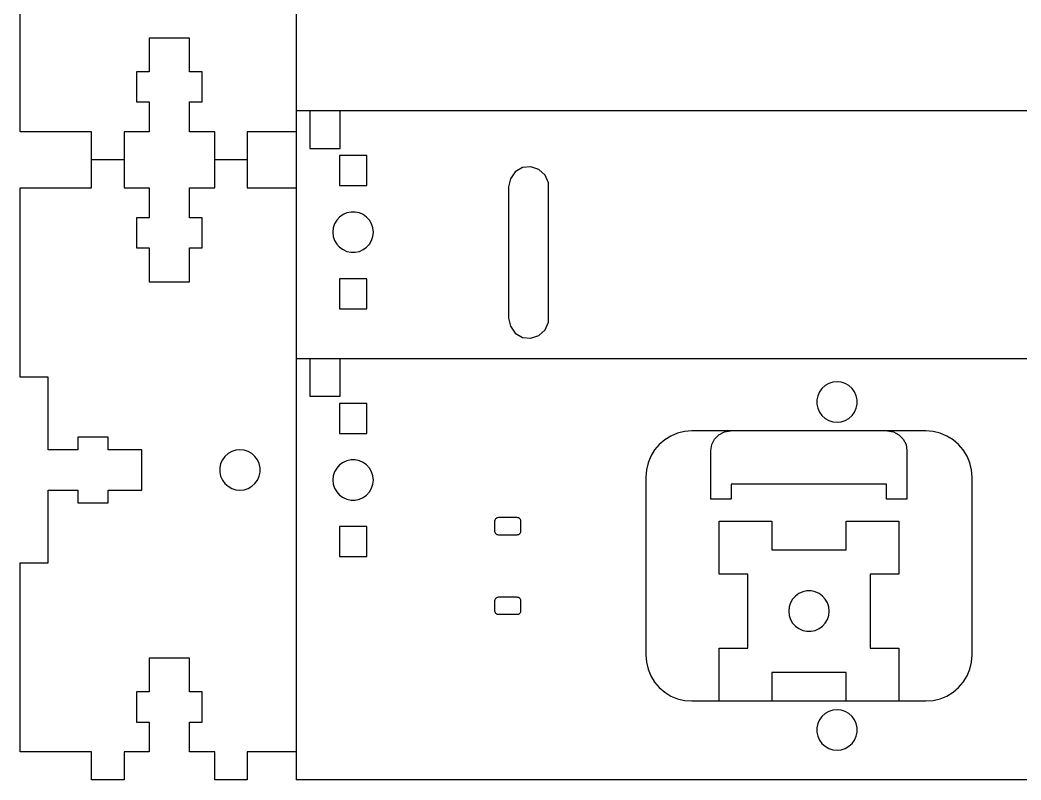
# Model space of a CAD drawing. Header units: millimetres. Extents: x 2644 to 3005, y 284 to 641.
# Drawn here: x 2643.9 to 2750.8, y 283.7 to 364.8 of the extents above; entities that cross this region are included whole.
import ezdxf

# ---------------------------------------------------------------- set-up
doc = ezdxf.new("R2010")
doc.units = ezdxf.units.MM
doc.layers.add('图层 01', color=18, linetype='Continuous', true_color=0x000000)

msp = doc.modelspace()

# ---------------------------------------------------------------- linework, layer by layer
at = {"layer": '图层 01', "color": 5, "true_color": 0x0000ff}
for p, q in [((2673.41, 437.87), (2673.41, 283.68)), ((2643.95, 352.86), (2643.95, 373.04)), ((2662.05, 362.86), (2657.73, 362.86)), ((2657.73, 362.86), (2657.73, 359.26)), ((2662.05, 359.26), (2662.05, 362.86)), ((2657.73, 359.26), (2656.38, 359.26)), ((2656.38, 359.26), (2656.38, 356.04)), ((2663.4, 359.26), (2662.05, 359.26)), ((2663.4, 356.04), (2663.4, 359.26)), ((2656.38, 356.04), (2657.73, 356.04)), ((2657.73, 356.04), (2657.73, 352.86)), ((2662.05, 352.86), (2662.05, 356.04)), ((2662.05, 356.04), (2663.4, 356.04)), ((2821.37, 355.09), (2673.41, 355.09)), ((2674.89, 355.09), (2674.89, 351.09)), ((2678.11, 351.09), (2678.11, 355.09)), ((2651.59, 352.86), (2643.95, 352.86)), ((2651.59, 349.86), (2651.59, 352.86)), ((2657.73, 352.86), (2655.06, 352.86)), ((2655.06, 352.86), (2655.06, 349.86)), ((2664.73, 352.86), (2662.05, 352.86)), ((2664.73, 349.86), (2664.73, 352.86)), ((2673.41, 352.86), (2668.19, 352.86)), ((2668.19, 352.86), (2668.19, 349.86)), ((2674.89, 351.09), (2678.11, 351.09)), ((2655.06, 349.86), (2651.59, 349.86)), ((2651.59, 346.86), (2651.59, 349.86)), ((2655.06, 349.86), (2655.06, 346.86)), ((2668.19, 349.86), (2664.73, 349.86)), ((2664.73, 346.86), (2664.73, 349.86)), ((2668.19, 349.86), (2668.19, 346.86)), ((2680.96, 350.32), (2678.04, 350.32)), ((2678.04, 350.32), (2678.04, 347.11)), ((2680.96, 347.11), (2680.96, 350.32)), ((2696.8, 348.58), (2696.28, 347.85)), ((2697.58, 349.03), (2696.8, 348.58)), ((2698.47, 349.12), (2697.58, 349.03)), ((2699.33, 348.84), (2698.47, 349.12)), ((2699.99, 348.24), (2699.33, 348.84)), ((2700.36, 347.42), (2699.99, 348.24)), ((2696.28, 347.85), (2696.09, 346.97)), ((2700.36, 332.53), (2700.36, 347.42)), ((2643.95, 326.68), (2643.95, 346.86)), ((2643.95, 346.86), (2651.59, 346.86)), ((2655.06, 346.86), (2657.73, 346.86)), ((2657.73, 346.86), (2657.73, 343.68)), ((2662.05, 343.68), (2662.05, 346.86)), ((2662.05, 346.86), (2664.73, 346.86)), ((2668.19, 346.86), (2673.41, 346.86)), ((2678.04, 347.11), (2680.96, 347.11)), ((2696.09, 346.97), (2696.09, 332.98)), ((2678.42, 344.02), (2678.05, 343.75)), ((2678.83, 344.2), (2678.42, 344.02)), ((2679.27, 344.29), (2678.83, 344.2)), ((2679.72, 344.29), (2679.27, 344.29)), ((2680.16, 344.2), (2679.72, 344.29)), ((2680.58, 344.02), (2680.16, 344.2)), ((2680.94, 343.75), (2680.58, 344.02)), ((2657.73, 343.68), (2656.38, 343.68)), ((2656.38, 343.68), (2656.38, 340.46)), ((2663.4, 343.68), (2662.05, 343.68)), ((2663.4, 340.46), (2663.4, 343.68)), ((2677.52, 343.03), (2677.38, 342.6)), ((2677.75, 343.42), (2677.52, 343.03)), ((2678.05, 343.75), (2677.75, 343.42)), ((2681.24, 343.42), (2680.94, 343.75)), ((2681.47, 343.03), (2681.24, 343.42)), ((2681.61, 342.6), (2681.47, 343.03)), ((2677.38, 342.6), (2677.34, 342.15)), ((2677.34, 342.15), (2677.38, 341.7)), ((2681.66, 342.15), (2681.61, 342.6)), ((2681.61, 341.7), (2681.66, 342.15)), ((2677.38, 341.7), (2677.52, 341.27)), ((2677.52, 341.27), (2677.75, 340.88)), ((2677.75, 340.88), (2678.05, 340.54)), ((2680.94, 340.54), (2681.24, 340.88)), ((2681.24, 340.88), (2681.47, 341.27)), ((2681.47, 341.27), (2681.61, 341.7)), ((2656.38, 340.46), (2657.73, 340.46)), ((2657.73, 340.46), (2657.73, 336.86)), ((2662.05, 336.86), (2662.05, 340.46)), ((2662.05, 340.46), (2663.4, 340.46)), ((2678.05, 340.54), (2678.42, 340.28)), ((2678.42, 340.28), (2678.83, 340.09)), ((2678.83, 340.09), (2679.27, 340)), ((2679.27, 340), (2679.72, 340)), ((2679.72, 340), (2680.16, 340.09)), ((2680.16, 340.09), (2680.58, 340.28)), ((2680.58, 340.28), (2680.94, 340.54)), ((2657.73, 336.86), (2662.05, 336.86)), ((2680.96, 337.18), (2678.04, 337.18)), ((2678.04, 337.18), (2678.04, 333.98)), ((2680.96, 333.98), (2680.96, 337.18)), ((2678.04, 333.98), (2680.96, 333.98)), ((2696.09, 332.98), (2696.28, 332.1)), ((2699.99, 331.71), (2700.36, 332.53)), ((2696.28, 332.1), (2696.8, 331.37)), ((2696.8, 331.37), (2697.58, 330.92)), ((2699.33, 331.11), (2699.99, 331.71)), ((2697.58, 330.92), (2698.47, 330.83)), ((2698.47, 330.83), (2699.33, 331.11)), ((2821.37, 328.63), (2673.41, 328.63)), ((2674.89, 328.63), (2674.89, 324.63)), ((2678.11, 324.63), (2678.11, 328.63)), ((2646.95, 326.68), (2643.95, 326.68)), ((2646.95, 318.93), (2646.95, 326.68)), ((2730.26, 325.99), (2729.87, 325.77)), ((2730.69, 326.13), (2730.26, 325.99)), ((2731.14, 326.18), (2730.69, 326.13)), ((2731.59, 326.13), (2731.14, 326.18)), ((2732.01, 325.99), (2731.59, 326.13)), ((2732.41, 325.77), (2732.01, 325.99)), ((2729.27, 325.1), (2729.08, 324.69)), ((2729.53, 325.46), (2729.27, 325.1)), ((2729.87, 325.77), (2729.53, 325.46)), ((2732.74, 325.46), (2732.41, 325.77)), ((2733.01, 325.1), (2732.74, 325.46)), ((2733.19, 324.69), (2733.01, 325.1)), ((2674.89, 324.63), (2678.11, 324.63)), ((2680.96, 323.86), (2678.04, 323.86)), ((2678.04, 323.86), (2678.04, 320.66)), ((2680.96, 320.66), (2680.96, 323.86)), ((2729.08, 324.69), (2728.99, 324.24)), ((2728.99, 324.24), (2728.99, 323.79)), ((2728.99, 323.79), (2729.08, 323.35)), ((2733.28, 324.24), (2733.19, 324.69)), ((2733.19, 323.35), (2733.28, 323.79)), ((2733.28, 323.79), (2733.28, 324.24)), ((2729.08, 323.35), (2729.27, 322.94)), ((2729.27, 322.94), (2729.53, 322.57)), ((2732.74, 322.57), (2733.01, 322.94)), ((2733.01, 322.94), (2733.19, 323.35)), ((2729.53, 322.57), (2729.87, 322.27)), ((2729.87, 322.27), (2730.26, 322.05)), ((2730.26, 322.05), (2730.69, 321.91)), ((2730.69, 321.91), (2731.14, 321.86)), ((2731.14, 321.86), (2731.59, 321.91)), ((2731.59, 321.91), (2732.01, 322.05)), ((2732.01, 322.05), (2732.41, 322.27)), ((2732.41, 322.27), (2732.74, 322.57)), ((2678.04, 320.66), (2680.96, 320.66)), ((2714.12, 320.69), (2713.41, 320.39)), ((2714.87, 320.87), (2714.12, 320.69)), ((2715.64, 320.93), (2714.87, 320.87)), ((2740.63, 320.93), (2715.64, 320.93)), ((2718.07, 320.07), (2718.53, 320.53)), ((2718.53, 320.53), (2719.11, 320.83)), ((2719.11, 320.83), (2719.75, 320.93)), ((2736.52, 320.93), (2737.16, 320.83)), ((2737.16, 320.83), (2737.74, 320.53)), ((2737.74, 320.53), (2738.21, 320.07)), ((2741.4, 320.87), (2740.63, 320.93)), ((2742.15, 320.69), (2741.4, 320.87)), ((2742.87, 320.39), (2742.15, 320.69)), ((2653.35, 320.28), (2650.13, 320.28)), ((2650.13, 320.28), (2650.13, 318.93)), ((2653.35, 318.93), (2653.35, 320.28)), ((2712.16, 319.49), (2711.66, 318.9)), ((2712.75, 319.99), (2712.16, 319.49)), ((2713.41, 320.39), (2712.75, 319.99)), ((2717.67, 318.85), (2717.77, 319.48)), ((2717.77, 319.48), (2718.07, 320.07)), ((2738.21, 320.07), (2738.5, 319.48)), ((2738.5, 319.48), (2738.6, 318.85)), ((2743.52, 319.99), (2742.87, 320.39)), ((2744.11, 319.49), (2743.52, 319.99)), ((2744.61, 318.9), (2744.11, 319.49)), ((2650.13, 318.93), (2646.95, 318.93)), ((2656.95, 318.93), (2653.35, 318.93)), ((2656.95, 314.61), (2656.95, 318.93)), ((2666.15, 318.52), (2665.81, 318.21)), ((2666.54, 318.74), (2666.15, 318.52)), ((2666.97, 318.88), (2666.54, 318.74)), ((2667.42, 318.93), (2666.97, 318.88)), ((2667.86, 318.88), (2667.42, 318.93)), ((2668.29, 318.74), (2667.86, 318.88)), ((2668.69, 318.52), (2668.29, 318.74)), ((2669.02, 318.21), (2668.69, 318.52)), ((2711.66, 318.9), (2711.26, 318.25)), ((2717.67, 313.65), (2717.67, 318.85)), ((2738.6, 318.85), (2738.6, 313.65)), ((2745.01, 318.25), (2744.61, 318.9)), ((2665.36, 317.44), (2665.27, 316.99)), ((2665.55, 317.85), (2665.36, 317.44)), ((2665.81, 318.21), (2665.55, 317.85)), ((2669.29, 317.85), (2669.02, 318.21)), ((2669.47, 317.44), (2669.29, 317.85)), ((2669.56, 316.99), (2669.47, 317.44)), ((2678.05, 317.3), (2677.75, 316.96)), ((2678.42, 317.56), (2678.05, 317.3)), ((2678.83, 317.74), (2678.42, 317.56)), ((2679.27, 317.84), (2678.83, 317.74)), ((2679.72, 317.84), (2679.27, 317.84)), ((2680.16, 317.74), (2679.72, 317.84)), ((2680.58, 317.56), (2680.16, 317.74)), ((2680.94, 317.3), (2680.58, 317.56)), ((2681.24, 316.96), (2680.94, 317.3)), ((2710.97, 317.54), (2710.79, 316.79)), ((2711.26, 318.25), (2710.97, 317.54)), ((2745.31, 317.54), (2745.01, 318.25)), ((2745.49, 316.79), (2745.31, 317.54)), ((2665.27, 316.99), (2665.27, 316.54)), ((2665.27, 316.54), (2665.36, 316.1)), ((2669.47, 316.1), (2669.56, 316.54)), ((2669.56, 316.54), (2669.56, 316.99)), ((2677.52, 316.57), (2677.38, 316.14)), ((2677.75, 316.96), (2677.52, 316.57)), ((2681.47, 316.57), (2681.24, 316.96)), ((2681.61, 316.14), (2681.47, 316.57)), ((2710.79, 316.79), (2710.73, 316.01)), ((2745.55, 316.01), (2745.49, 316.79)), ((2665.36, 316.1), (2665.55, 315.69)), ((2665.55, 315.69), (2665.81, 315.32)), ((2665.81, 315.32), (2666.15, 315.02)), ((2668.69, 315.02), (2669.02, 315.32)), ((2669.02, 315.32), (2669.29, 315.69)), ((2669.29, 315.69), (2669.47, 316.1)), ((2677.38, 316.14), (2677.34, 315.69)), ((2677.34, 315.69), (2677.38, 315.24)), ((2677.38, 315.24), (2677.52, 314.81)), ((2681.47, 314.81), (2681.61, 315.24)), ((2681.66, 315.69), (2681.61, 316.14)), ((2681.61, 315.24), (2681.66, 315.69)), ((2710.73, 316.01), (2710.73, 297.02)), ((2736.42, 315.25), (2719.85, 315.25)), ((2719.85, 315.25), (2719.85, 313.65)), ((2736.42, 313.65), (2736.42, 315.25)), ((2745.55, 297.02), (2745.55, 316.01)), ((2646.95, 306.86), (2646.95, 314.61)), ((2646.95, 314.61), (2650.13, 314.61)), ((2650.13, 314.61), (2650.13, 313.26)), ((2653.35, 313.26), (2653.35, 314.61)), ((2653.35, 314.61), (2656.95, 314.61)), ((2666.15, 315.02), (2666.54, 314.8)), ((2666.54, 314.8), (2666.97, 314.66)), ((2666.97, 314.66), (2667.42, 314.61)), ((2667.42, 314.61), (2667.86, 314.66)), ((2667.86, 314.66), (2668.29, 314.8)), ((2668.29, 314.8), (2668.69, 315.02)), ((2677.52, 314.81), (2677.75, 314.42)), ((2677.75, 314.42), (2678.05, 314.09)), ((2678.05, 314.09), (2678.42, 313.82)), ((2680.58, 313.82), (2680.94, 314.09)), ((2680.94, 314.09), (2681.24, 314.42)), ((2681.24, 314.42), (2681.47, 314.81)), ((2650.13, 313.26), (2653.35, 313.26)), ((2678.42, 313.82), (2678.83, 313.64)), ((2678.83, 313.64), (2679.27, 313.54)), ((2679.27, 313.54), (2679.72, 313.54)), ((2679.72, 313.54), (2680.16, 313.64)), ((2680.16, 313.64), (2680.58, 313.82)), ((2719.85, 313.65), (2717.67, 313.65)), ((2738.6, 313.65), (2736.42, 313.65)), ((2694.61, 311.4), (2694.59, 311.31)), ((2694.59, 311.31), (2694.59, 310.23)), ((2694.64, 311.47), (2694.61, 311.4)), ((2694.69, 311.54), (2694.64, 311.47)), ((2694.76, 311.6), (2694.69, 311.54)), ((2694.83, 311.64), (2694.76, 311.6)), ((2694.91, 311.67), (2694.83, 311.64)), ((2695, 311.68), (2694.91, 311.67)), ((2696.99, 311.68), (2695, 311.68)), ((2697.08, 311.67), (2696.99, 311.68)), ((2697.16, 311.64), (2697.08, 311.67)), ((2697.24, 311.6), (2697.16, 311.64)), ((2697.3, 311.54), (2697.24, 311.6)), ((2697.35, 311.47), (2697.3, 311.54)), ((2697.39, 311.4), (2697.35, 311.47)), ((2697.4, 311.31), (2697.39, 311.4)), ((2697.4, 310.23), (2697.4, 311.31)), ((2718.55, 305.66), (2718.55, 311.29)), ((2718.55, 311.29), (2724.18, 311.29)), ((2724.18, 311.29), (2724.18, 308.24)), ((2732.1, 308.24), (2732.1, 311.29)), ((2732.1, 311.29), (2737.73, 311.29)), ((2737.73, 311.29), (2737.73, 305.66)), ((2680.96, 310.72), (2678.04, 310.72)), ((2678.04, 310.72), (2678.04, 307.52)), ((2680.96, 307.52), (2680.96, 310.72)), ((2694.59, 310.23), (2694.61, 310.14)), ((2694.61, 310.14), (2694.64, 310.06)), ((2694.64, 310.06), (2694.69, 309.99)), ((2694.69, 309.99), (2694.76, 309.94)), ((2694.76, 309.94), (2694.83, 309.89)), ((2694.83, 309.89), (2694.91, 309.87)), ((2694.91, 309.87), (2695, 309.86)), ((2695, 309.86), (2696.99, 309.86)), ((2696.99, 309.86), (2697.08, 309.87)), ((2697.08, 309.87), (2697.16, 309.89)), ((2697.16, 309.89), (2697.24, 309.94)), ((2697.24, 309.94), (2697.3, 309.99)), ((2697.3, 309.99), (2697.35, 310.06)), ((2697.35, 310.06), (2697.39, 310.14)), ((2697.39, 310.14), (2697.4, 310.23)), ((2724.18, 308.24), (2732.1, 308.24)), ((2643.95, 286.68), (2643.95, 306.86)), ((2643.95, 306.86), (2646.95, 306.86)), ((2678.04, 307.52), (2680.96, 307.52)), ((2721.6, 305.66), (2718.55, 305.66)), ((2721.6, 297.74), (2721.6, 305.66)), ((2737.73, 305.66), (2734.68, 305.66)), ((2734.68, 305.66), (2734.68, 297.74)), ((2727.06, 303.57), (2726.69, 303.3)), ((2727.47, 303.75), (2727.06, 303.57)), ((2727.91, 303.85), (2727.47, 303.75)), ((2728.36, 303.85), (2727.91, 303.85)), ((2728.8, 303.75), (2728.36, 303.85)), ((2729.22, 303.57), (2728.8, 303.75)), ((2729.58, 303.3), (2729.22, 303.57)), ((2694.61, 302.9), (2694.59, 302.81)), ((2694.59, 302.81), (2694.59, 301.73)), ((2694.64, 302.97), (2694.61, 302.9)), ((2694.69, 303.04), (2694.64, 302.97)), ((2694.76, 303.1), (2694.69, 303.04)), ((2694.83, 303.14), (2694.76, 303.1)), ((2694.91, 303.17), (2694.83, 303.14)), ((2695, 303.18), (2694.91, 303.17)), ((2696.99, 303.18), (2695, 303.18)), ((2697.08, 303.17), (2696.99, 303.18)), ((2697.16, 303.14), (2697.08, 303.17)), ((2697.24, 303.1), (2697.16, 303.14)), ((2697.3, 303.04), (2697.24, 303.1)), ((2697.35, 302.97), (2697.3, 303.04)), ((2697.39, 302.9), (2697.35, 302.97)), ((2697.4, 302.81), (2697.39, 302.9)), ((2697.4, 301.73), (2697.4, 302.81)), ((2726.16, 302.58), (2726.02, 302.15)), ((2726.39, 302.97), (2726.16, 302.58)), ((2726.69, 303.3), (2726.39, 302.97)), ((2729.88, 302.97), (2729.58, 303.3)), ((2730.11, 302.58), (2729.88, 302.97)), ((2730.25, 302.15), (2730.11, 302.58)), ((2694.59, 301.73), (2694.61, 301.64)), ((2694.61, 301.64), (2694.64, 301.56)), ((2694.64, 301.56), (2694.69, 301.49)), ((2694.69, 301.49), (2694.76, 301.44)), ((2694.76, 301.44), (2694.83, 301.39)), ((2694.83, 301.39), (2694.91, 301.37)), ((2694.91, 301.37), (2695, 301.36)), ((2695, 301.36), (2696.99, 301.36)), ((2696.99, 301.36), (2697.08, 301.37)), ((2697.08, 301.37), (2697.16, 301.39)), ((2697.16, 301.39), (2697.24, 301.44)), ((2697.24, 301.44), (2697.3, 301.49)), ((2697.3, 301.49), (2697.35, 301.56)), ((2697.35, 301.56), (2697.39, 301.64)), ((2697.39, 301.64), (2697.4, 301.73)), ((2726.02, 302.15), (2725.98, 301.7)), ((2725.98, 301.7), (2726.02, 301.25)), ((2726.02, 301.25), (2726.16, 300.82)), ((2730.11, 300.82), (2730.25, 301.25)), ((2730.3, 301.7), (2730.25, 302.15)), ((2730.25, 301.25), (2730.3, 301.7)), ((2726.16, 300.82), (2726.39, 300.43)), ((2726.39, 300.43), (2726.69, 300.09)), ((2729.58, 300.09), (2729.88, 300.43)), ((2729.88, 300.43), (2730.11, 300.82)), ((2726.69, 300.09), (2727.06, 299.83)), ((2727.06, 299.83), (2727.47, 299.64)), ((2727.47, 299.64), (2727.91, 299.55)), ((2727.91, 299.55), (2728.36, 299.55)), ((2728.36, 299.55), (2728.8, 299.64)), ((2728.8, 299.64), (2729.22, 299.83)), ((2729.22, 299.83), (2729.58, 300.09)), ((2710.73, 297.02), (2710.79, 296.25)), ((2718.55, 292.11), (2718.55, 297.74)), ((2718.55, 297.74), (2721.6, 297.74)), ((2734.68, 297.74), (2737.73, 297.74)), ((2737.73, 297.74), (2737.73, 292.11)), ((2745.49, 296.25), (2745.55, 297.02)), ((2662.05, 296.68), (2657.73, 296.68)), ((2657.73, 296.68), (2657.73, 293.08)), ((2662.05, 293.08), (2662.05, 296.68)), ((2710.79, 296.25), (2710.97, 295.5)), ((2745.31, 295.5), (2745.49, 296.25)), ((2710.97, 295.5), (2711.26, 294.79)), ((2732.1, 295.16), (2724.18, 295.16)), ((2724.18, 295.16), (2724.18, 292.11)), ((2732.1, 292.11), (2732.1, 295.16)), ((2745.01, 294.79), (2745.31, 295.5)), ((2711.26, 294.79), (2711.66, 294.13)), ((2711.66, 294.13), (2712.16, 293.55)), ((2744.11, 293.55), (2744.61, 294.13)), ((2744.61, 294.13), (2745.01, 294.79)), ((2657.73, 293.08), (2656.38, 293.08)), ((2656.38, 293.08), (2656.38, 289.86)), ((2663.4, 293.08), (2662.05, 293.08)), ((2663.4, 289.86), (2663.4, 293.08)), ((2712.16, 293.55), (2712.75, 293.05)), ((2712.75, 293.05), (2713.41, 292.64)), ((2742.87, 292.64), (2743.52, 293.05)), ((2743.52, 293.05), (2744.11, 293.55)), ((2713.41, 292.64), (2714.12, 292.35)), ((2714.12, 292.35), (2714.87, 292.17)), ((2714.87, 292.17), (2715.64, 292.11)), ((2715.64, 292.11), (2740.63, 292.11)), ((2740.63, 292.11), (2741.4, 292.17)), ((2741.4, 292.17), (2742.15, 292.35)), ((2742.15, 292.35), (2742.87, 292.64)), ((2729.87, 290.77), (2729.53, 290.46)), ((2730.26, 290.99), (2729.87, 290.77)), ((2730.69, 291.13), (2730.26, 290.99)), ((2731.14, 291.18), (2730.69, 291.13)), ((2731.59, 291.13), (2731.14, 291.18)), ((2732.01, 290.99), (2731.59, 291.13)), ((2732.41, 290.77), (2732.01, 290.99)), ((2732.74, 290.46), (2732.41, 290.77)), ((2656.38, 289.86), (2657.73, 289.86)), ((2657.73, 289.86), (2657.73, 286.68)), ((2662.05, 286.68), (2662.05, 289.86)), ((2662.05, 289.86), (2663.4, 289.86)), ((2729.08, 289.69), (2728.99, 289.24)), ((2729.27, 290.1), (2729.08, 289.69)), ((2729.53, 290.46), (2729.27, 290.1)), ((2733.01, 290.1), (2732.74, 290.46)), ((2733.19, 289.69), (2733.01, 290.1)), ((2733.28, 289.24), (2733.19, 289.69)), ((2728.99, 289.24), (2728.99, 288.79)), ((2728.99, 288.79), (2729.08, 288.35)), ((2733.19, 288.35), (2733.28, 288.79)), ((2733.28, 288.79), (2733.28, 289.24)), ((2729.08, 288.35), (2729.27, 287.94)), ((2729.27, 287.94), (2729.53, 287.57)), ((2729.53, 287.57), (2729.87, 287.27)), ((2732.41, 287.27), (2732.74, 287.57)), ((2732.74, 287.57), (2733.01, 287.94)), ((2733.01, 287.94), (2733.19, 288.35)), ((2651.59, 286.68), (2643.95, 286.68)), ((2651.59, 283.68), (2651.59, 286.68)), ((2657.73, 286.68), (2655.06, 286.68)), ((2655.06, 286.68), (2655.06, 283.68)), ((2664.73, 286.68), (2662.05, 286.68)), ((2664.73, 283.68), (2664.73, 286.68)), ((2673.41, 286.68), (2668.19, 286.68)), ((2668.19, 286.68), (2668.19, 283.68)), ((2729.87, 287.27), (2730.26, 287.05)), ((2730.26, 287.05), (2730.69, 286.91)), ((2730.69, 286.91), (2731.14, 286.86)), ((2731.14, 286.86), (2731.59, 286.91)), ((2731.59, 286.91), (2732.01, 287.05)), ((2732.01, 287.05), (2732.41, 287.27)), ((2655.06, 283.68), (2651.59, 283.68)), ((2668.19, 283.68), (2664.73, 283.68)), ((2821.37, 283.68), (2673.41, 283.68))]:
    msp.add_line(p, q, dxfattribs=at)

doc.saveas('drawing.dxf')
